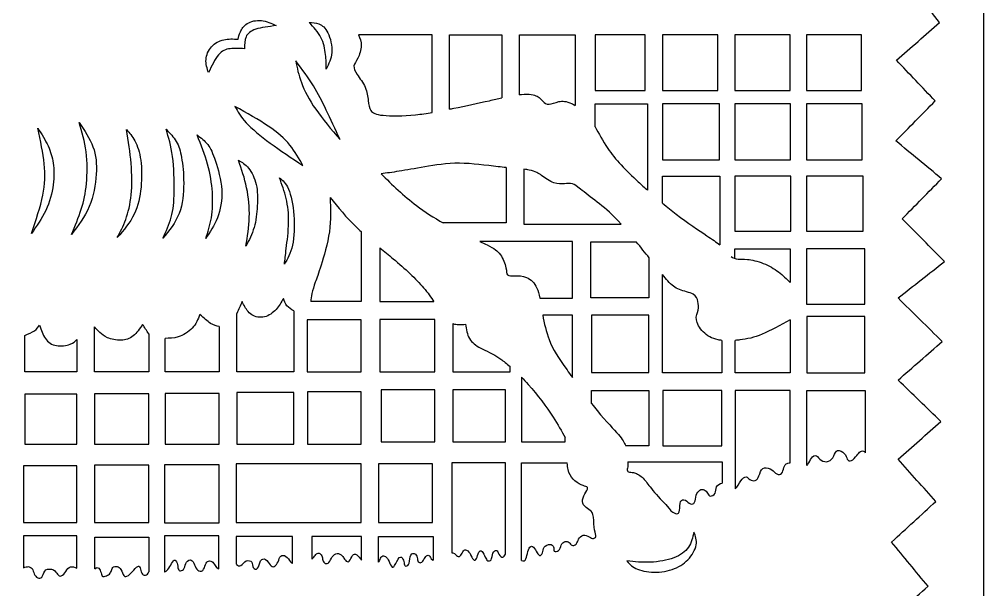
# Model space of a CAD drawing. Header units: millimetres. Extents: x 30 to 570, y 16 to 401.
# Drawn here: x 389.3 to 569.7, y 121.2 to 228 of the extents above; entities that cross this region are included whole.
import ezdxf

# ---------------------------------------------------------------- set-up
doc = ezdxf.new("R2010")
doc.units = ezdxf.units.MM
for name, color, linetype in [('Default', 7, 'Continuous'), ('DV1_Layer_1', 7, 'Continuous'), ('Layer_1', 7, 'Continuous')]:
    doc.layers.add(name, color=color, linetype=linetype)

# ---------------------------------------------------------------- blocks, each defined once
blk = doc.blocks.new('SE')
at = {"layer": 'DV1_Layer_1', "color": 7, "linetype": 'Continuous'}
for points, knots in [([(300.17, 19.96), (302.22, 20), (304.27, 20.05), (305.98, 20.47), (307.7, 20.89), (309.08, 21.7), (309.95, 22.74), (310.81, 23.79), (311.17, 25.08), (311.53, 26.37), (313.09, 26.33), (316.2, 26.24), (319.14, 28.28), (320.3, 29.42), (321.46, 30.55), (322.3, 31.8), (323.15, 33.05), (323.86, 32.42), (325.28, 31.18), (328.49, 31.53), (329.67, 32.31), (330.85, 33.09), (331.61, 34.47), (332.36, 35.85), (333.3, 34.87), (334.23, 33.89), (335.61, 33.38), (336.99, 32.87), (338.82, 32.83), (340.22, 33.16), (341.62, 33.49), (342.6, 34.21), (343.27, 35.07), (343.94, 35.94), (344.29, 36.97), (344.65, 37.99), (346.52, 37.9), (350.26, 37.72), (356.14, 39.86), (361.48, 42.26), (365.4, 41.91), (367.33, 41.42), (369.27, 40.93), (371.18, 40.13), (373.21, 38.79), (375.24, 37.46), (377.37, 35.59), (379.89, 33.87), (382.4, 32.16), (388.19, 29.04), (392.06, 27.04), (398.39, 24.99), (401.39, 24.34), (404.4, 23.7), (407.25, 23.43), (410.92, 23.5), (414.59, 23.56), (419.09, 23.97), (423.25, 25.28), (427.41, 26.59), (435.07, 31.04), (443.44, 35.5), (447.14, 37.08), (450.83, 38.66), (454.04, 39.59), (456.86, 40.01), (459.69, 40.44), (462.14, 40.35), (464.48, 39.66), (466.81, 38.97), (471.26, 36.39), (476.07, 35.59), (478.37, 35.41), (480.66, 35.23), (482.84, 35.27), (484.69, 35.63), (486.54, 35.99), (488.05, 36.65), (489.56, 37.32), (490.45, 35.81), (492.23, 32.78), (495.8, 31.53), (497.49, 31.24), (499.18, 30.96), (500.78, 31), (502.14, 31.53), (503.5, 32.07), (504.61, 33.09), (505.39, 34.21), (506.17, 35.32), (506.61, 36.52), (506.93, 37.79), (507.24, 39.06), (507.42, 40.39), (507.59, 41.73), (510.18, 40.88), (512.76, 40.04), (515.78, 39.21), (518.81, 38.39), (525.76, 36.79), (530.92, 36.43), (533.75, 36.68), (536.58, 36.92), (539.65, 37.59), (542.94, 38.9), (546.24, 40.22), (549.75, 42.17), (552.11, 45.18), (554.47, 48.18), (556.88, 56.29), (555.54, 61.36), (554.41, 63.41), (553.27, 65.46), (551.67, 67.02), (550.07, 68.57), (552.83, 70.89), (555.59, 73.2), (558.35, 75.52), (555.9, 78.15), (553.45, 80.77), (551, 83.4), (553.58, 85.8), (556.16, 88.21), (558.75, 90.61), (556.21, 93.24), (553.67, 95.87), (551.13, 98.49), (553.72, 101.12), (556.3, 103.75), (558.88, 106.37), (556.21, 109.04), (553.54, 111.71), (550.87, 114.39), (553.67, 116.88), (556.48, 119.37), (559.28, 121.87), (557.01, 124.63), (554.74, 127.39), (552.47, 130.15), (555.23, 132.68), (557.99, 135.22), (560.75, 137.76), (558.39, 140.39), (556.03, 143.01), (553.67, 145.64), (556.34, 148), (559.01, 150.36), (561.68, 152.72), (559.01, 155.3), (556.34, 157.88), (553.67, 160.46), (556.43, 162.87), (559.19, 165.27), (561.95, 167.68), (559.19, 170.39), (556.43, 173.11), (553.67, 175.82), (556.57, 178.09), (559.46, 180.36), (562.35, 182.63), (559.73, 185.31), (557.1, 187.98), (554.47, 190.65), (556.92, 193.14), (559.37, 195.63), (561.82, 198.13), (558.97, 200.49), (556.12, 202.85), (553.27, 205.21), (555.72, 207.7), (558.17, 210.19), (560.62, 212.69), (558.21, 215.22), (555.81, 217.76), (553.4, 220.3), (556.08, 222.66), (558.75, 225.02), (561.42, 227.38), (559.06, 230.32), (556.7, 233.25), (554.34, 236.19), (556.88, 238.37), (559.41, 240.56), (561.95, 242.74), (559.41, 245.68), (556.88, 248.61), (554.34, 251.55), (557.32, 253.56), (560.3, 255.56), (563.29, 257.56), (560.57, 259.83), (557.86, 262.1), (555.14, 264.37), (558.08, 267.04), (561.02, 269.72), (563.96, 272.39), (561.02, 274.92), (558.08, 277.46), (555.14, 280), (557.95, 282.49), (560.75, 284.99), (563.55, 287.48), (560.53, 290.06), (557.5, 292.64), (554.47, 295.23), (557.1, 297.81), (559.73, 300.39), (562.35, 302.97), (559.28, 305.29), (556.21, 307.6), (553.14, 309.92), (555.85, 311.88), (558.57, 313.84), (561.28, 315.79), (558.52, 318.51), (555.76, 321.23), (553, 323.94), (555.94, 326.79), (558.88, 329.64), (561.82, 332.49), (558.75, 334.8), (555.67, 337.12), (552.6, 339.43), (555.45, 342.24), (558.3, 345.04), (561.15, 347.85), (558.35, 349.94), (555.54, 352.03), (552.74, 354.13), (555.59, 356.17), (558.44, 358.22), (561.28, 360.27), (558.52, 363.07), (555.76, 365.88), (553, 368.68), (555.5, 370.78), (557.99, 372.87), (560.48, 374.96)], [0, 0, 0, 0, 0.011364, 0.011364, 0.011364, 0.022727, 0.022727, 0.022727, 0.034091, 0.034091, 0.034091, 0.045455, 0.056818, 0.056818, 0.056818, 0.068182, 0.068182, 0.068182, 0.079545, 0.090909, 0.090909, 0.090909, 0.102273, 0.102273, 0.102273, 0.113636, 0.113636, 0.113636, 0.125, 0.125, 0.125, 0.136364, 0.136364, 0.136364, 0.147727, 0.147727, 0.147727, 0.159091, 0.170455, 0.181818, 0.193182, 0.193182, 0.193182, 0.204545, 0.204545, 0.204545, 0.215909, 0.215909, 0.215909, 0.227273, 0.238636, 0.25, 0.25, 0.25, 0.261364, 0.261364, 0.261364, 0.272727, 0.272727, 0.272727, 0.284091, 0.295455, 0.295455, 0.295455, 0.306818, 0.306818, 0.306818, 0.318182, 0.318182, 0.318182, 0.329545, 0.340909, 0.340909, 0.340909, 0.352273, 0.352273, 0.352273, 0.363636, 0.363636, 0.363636, 0.375, 0.386364, 0.386364, 0.386364, 0.397727, 0.397727, 0.397727, 0.409091, 0.409091, 0.409091, 0.420455, 0.420455, 0.420455, 0.431818, 0.431818, 0.431818, 0.443182, 0.443182, 0.443182, 0.454545, 0.465909, 0.465909, 0.465909, 0.477273, 0.477273, 0.477273, 0.488636, 0.488636, 0.488636, 0.5, 0.511364, 0.511364, 0.511364, 0.522727, 0.522727, 0.522727, 0.534091, 0.534091, 0.534091, 0.545455, 0.545455, 0.545455, 0.556818, 0.556818, 0.556818, 0.568182, 0.568182, 0.568182, 0.579545, 0.579545, 0.579545, 0.590909, 0.590909, 0.590909, 0.602273, 0.602273, 0.602273, 0.613636, 0.613636, 0.613636, 0.625, 0.625, 0.625, 0.636364, 0.636364, 0.636364, 0.647727, 0.647727, 0.647727, 0.659091, 0.659091, 0.659091, 0.670455, 0.670455, 0.670455, 0.681818, 0.681818, 0.681818, 0.693182, 0.693182, 0.693182, 0.704545, 0.704545, 0.704545, 0.715909, 0.715909, 0.715909, 0.727273, 0.727273, 0.727273, 0.738636, 0.738636, 0.738636, 0.75, 0.75, 0.75, 0.761364, 0.761364, 0.761364, 0.772727, 0.772727, 0.772727, 0.784091, 0.784091, 0.784091, 0.795455, 0.795455, 0.795455, 0.806818, 0.806818, 0.806818, 0.818182, 0.818182, 0.818182, 0.829545, 0.829545, 0.829545, 0.840909, 0.840909, 0.840909, 0.852273, 0.852273, 0.852273, 0.863636, 0.863636, 0.863636, 0.875, 0.875, 0.875, 0.886364, 0.886364, 0.886364, 0.897727, 0.897727, 0.897727, 0.909091, 0.909091, 0.909091, 0.920455, 0.920455, 0.920455, 0.931818, 0.931818, 0.931818, 0.943182, 0.943182, 0.943182, 0.954545, 0.954545, 0.954545, 0.965909, 0.965909, 0.965909, 0.977273, 0.977273, 0.977273, 1, 1, 1, 1]), ([(424.73, 217.99), (425.33, 219.25), (425.93, 220.52), (426.59, 221.3), (427.24, 222.07), (427.96, 222.36), (428.78, 222.47), (429.6, 222.58), (430.53, 222.52), (431.46, 222.45), (431.46, 223.25), (431.46, 224.05), (431.74, 224.68), (432.02, 225.32), (432.58, 225.78), (434.55, 226.43), (435.97, 226.61), (437.4, 226.78), (436.48, 227.2), (435.57, 227.63), (433.66, 227.83), (432.66, 227.6), (431.29, 226.76), (430.91, 226.14), (430.68, 225.62), (430.44, 225.09), (430.35, 224.67), (430.27, 224.25), (429.35, 224.29), (428.44, 224.34), (427.58, 224.14), (426.71, 223.94), (425.89, 223.5), (425.29, 222.83), (424.69, 222.16), (424.31, 221.27), (424.26, 220.43), (424.2, 219.59), (424.47, 218.79), (424.73, 217.99)], [0, 0, 0, 0, 0.066667, 0.066667, 0.066667, 0.133333, 0.133333, 0.133333, 0.2, 0.2, 0.2, 0.266667, 0.266667, 0.266667, 0.333333, 0.333333, 0.4, 0.4, 0.4, 0.466667, 0.466667, 0.533333, 0.533333, 0.6, 0.6, 0.6, 0.666667, 0.666667, 0.666667, 0.733333, 0.733333, 0.733333, 0.8, 0.8, 0.8, 0.866667, 0.866667, 0.866667, 1, 1, 1, 1]), ([(443.53, 227.38), (444.37, 226.49), (445.21, 225.61), (445.75, 224.58), (446.28, 223.56), (446.5, 222.41), (446.61, 221.4), (446.73, 220.39), (446.73, 219.52), (446.73, 218.65), (447.21, 219.61), (447.7, 220.56), (447.78, 221.77), (447.86, 222.98), (447.19, 225.92), (445.99, 226.85), (445.38, 227.09), (444.77, 227.34), (444.15, 227.36), (443.53, 227.38)], [0, 0, 0, 0, 0.125, 0.125, 0.125, 0.25, 0.25, 0.25, 0.375, 0.375, 0.375, 0.5, 0.5, 0.5, 0.625, 0.75, 0.75, 0.75, 1, 1, 1, 1]), ([(452.79, 225.05), (453.06, 224.43), (453.32, 223.81), (453.3, 223.03), (453.28, 222.25), (452.97, 221.32), (452.64, 220.67), (452.32, 220.03), (451.99, 219.67), (451.93, 219.24), (451.88, 218.81), (452.1, 218.3), (452.54, 217.62), (452.99, 216.94), (453.66, 216.1), (454.03, 215.24), (454.41, 214.39), (454.5, 213.52), (454.68, 212.01), (454.77, 211.37), (455.09, 210.9), (455.41, 210.43), (455.97, 210.14), (457.39, 210), (458.81, 209.86), (461.1, 209.86), (463.46, 210.1), (464.49, 210.21), (465.54, 210.36), (466.58, 210.54)], [0, 0, 0, 0, 0.090909, 0.090909, 0.090909, 0.181818, 0.181818, 0.181818, 0.272727, 0.272727, 0.272727, 0.363636, 0.363636, 0.363636, 0.454545, 0.454545, 0.454545, 0.545455, 0.545455, 0.636364, 0.636364, 0.636364, 0.727273, 0.727273, 0.727273, 0.818182, 0.818182, 0.818182, 1, 1, 1, 1]), ([(466.58, 210.54), (466.58, 210.54), (466.58, 225.05), (466.58, 225.05), (452.79, 225.05), (452.79, 225.05)], [0, 0, 0, 0, 0.333333, 0.333333, 1, 1, 1, 1]), ([(469.78, 211.15), (469.78, 211.15), (469.78, 225.05), (469.78, 225.05), (479.58, 225.05), (479.58, 225.05), (479.58, 213.25), (479.58, 213.25)], [0, 0, 0, 0, 0.25, 0.25, 0.5, 0.5, 1, 1, 1, 1]), ([(482.91, 213.86), (482.91, 213.86), (482.91, 225.05), (482.91, 225.05), (493.31, 225.05), (493.31, 225.05), (493.31, 211.85), (493.31, 211.85)], [0, 0, 0, 0, 0.25, 0.25, 0.5, 0.5, 1, 1, 1, 1]), ([(441.06, 220.19), (442.24, 218.59), (443.42, 216.99), (444.35, 215.5), (445.28, 214.01), (445.97, 212.63), (447.55, 209.32), (448.44, 207.39), (449.32, 205.46), (447.68, 207.39), (446.04, 209.32), (444.78, 211.13), (443.53, 212.94), (442.66, 214.63), (442.1, 216.12), (441.55, 217.61), (441.3, 218.9), (441.06, 220.19)], [0, 0, 0, 0, 0.142857, 0.142857, 0.142857, 0.285714, 0.285714, 0.428571, 0.428571, 0.428571, 0.571429, 0.571429, 0.571429, 0.714286, 0.714286, 0.714286, 1, 1, 1, 1]), ([(469.78, 211.15), (470.05, 211.2), (470.32, 211.26), (470.58, 211.31), (472.89, 211.79), (475.07, 212.26), (477.27, 212.74), (478.05, 212.92), (478.83, 213.09), (479.58, 213.25)], [0, 0, 0, 0, 0.25, 0.25, 0.25, 0.5, 0.5, 0.5, 1, 1, 1, 1]), ([(482.91, 213.86), (483.02, 213.88), (483.13, 213.89), (483.23, 213.9), (484.78, 214.05), (485.64, 213.85), (486.75, 213.28), (487, 212.9), (487.58, 212.28), (488.24, 211.79), (489.57, 212.41), (490.25, 212.56), (490.93, 212.7), (491.62, 212.68), (492.64, 212.2), (492.85, 212.1), (493.07, 211.98), (493.31, 211.85)], [0, 0, 0, 0, 0.125, 0.125, 0.125, 0.25, 0.25, 0.375, 0.375, 0.5, 0.625, 0.625, 0.625, 0.75, 0.75, 0.75, 1, 1, 1, 1]), ([(429.67, 211.66), (431.91, 210.41), (434.15, 209.17), (437.66, 206.79), (438.93, 205.66), (440.93, 203.21), (441.66, 201.9), (442.39, 200.59), (440.26, 202.01), (438.13, 203.44), (436.27, 204.8), (434.42, 206.17), (432.84, 207.48), (431.79, 208.61), (430.73, 209.75), (430.2, 210.7), (429.67, 211.66)], [0, 0, 0, 0, 0.142857, 0.142857, 0.285714, 0.285714, 0.428571, 0.428571, 0.428571, 0.571429, 0.571429, 0.571429, 0.714286, 0.714286, 0.714286, 1, 1, 1, 1]), ([(497.04, 207.83), (497.04, 207.83), (497.04, 212.12), (497.04, 212.12), (506.83, 212.12), (506.83, 212.12), (506.83, 195.97), (506.83, 195.97)], [0, 0, 0, 0, 0.25, 0.25, 0.5, 0.5, 1, 1, 1, 1]), ([(392.81, 207.59), (393.3, 205.26), (393.79, 202.93), (394.01, 200.9), (394.24, 198.88), (394.19, 197.17), (393.3, 192.93), (392.46, 190.4), (391.61, 187.87), (392.59, 189.26), (393.57, 190.66), (395.01, 193.77), (395.48, 195.48), (395.9, 198.53), (395.86, 199.86), (395.69, 201.03), (395.52, 202.19), (395.23, 203.19), (394.73, 204.26), (394.24, 205.32), (393.52, 206.46), (392.81, 207.59)], [0, 0, 0, 0, 0.111111, 0.111111, 0.111111, 0.222222, 0.222222, 0.333333, 0.333333, 0.333333, 0.444444, 0.444444, 0.555556, 0.555556, 0.666667, 0.666667, 0.666667, 0.777778, 0.777778, 0.777778, 1, 1, 1, 1]), ([(400.54, 208.66), (401.08, 206.9), (401.61, 205.15), (401.85, 203.18), (402.1, 201.22), (402.05, 199.04), (401.89, 197.23), (401.72, 195.42), (401.43, 193.97), (400.94, 192.44), (400.45, 190.91), (399.77, 189.29), (399.08, 187.67), (400.34, 189.33), (401.61, 191), (403.25, 194.86), (403.63, 197.06), (403.74, 198.98), (403.85, 200.9), (403.7, 202.55), (403.12, 204.11), (402.54, 205.68), (401.54, 207.17), (400.54, 208.66)], [0, 0, 0, 0, 0.111111, 0.111111, 0.111111, 0.222222, 0.222222, 0.222222, 0.333333, 0.333333, 0.333333, 0.444444, 0.444444, 0.444444, 0.555556, 0.555556, 0.666667, 0.666667, 0.666667, 0.777778, 0.777778, 0.777778, 1, 1, 1, 1]), ([(497.04, 207.83), (497.72, 206.62), (498.41, 205.23), (499.38, 203.81), (500.79, 201.77), (502.81, 199.68), (505.1, 197.55), (505.67, 197.02), (506.25, 196.5), (506.83, 195.97)], [0, 0, 0, 0, 0.25, 0.25, 0.25, 0.5, 0.5, 0.5, 1, 1, 1, 1]), ([(409.41, 207.32), (409.74, 205.19), (410.07, 203.06), (410.25, 200.99), (410.43, 198.93), (410.45, 196.93), (410.27, 195.15), (410.1, 193.37), (409.72, 191.82), (409.25, 190.52), (408.78, 189.22), (408.23, 188.18), (407.67, 187.13), (408.87, 188.53), (411.27, 191.33), (411.94, 194.8), (412.27, 198.31), (412.27, 200.08), (412.06, 201.58), (411.85, 203.08), (411.43, 204.3), (410.95, 205.21), (410.47, 206.12), (409.94, 206.72), (409.41, 207.32)], [0, 0, 0, 0, 0.1, 0.1, 0.1, 0.2, 0.2, 0.2, 0.3, 0.3, 0.3, 0.4, 0.4, 0.4, 0.5, 0.6, 0.6, 0.7, 0.7, 0.7, 0.8, 0.8, 0.8, 1, 1, 1, 1]), ([(416.8, 207.39), (417.27, 205.86), (418.2, 202.79), (418.34, 197.73), (418.27, 193.75), (418.14, 192.31), (417.77, 190.94), (417.4, 189.58), (416.8, 188.29), (416.2, 187), (417.38, 188.44), (418.56, 189.89), (419.91, 193.37), (420.09, 195.42), (420.09, 199.13), (419.91, 200.79), (419.47, 203.37), (419.2, 204.28), (418.71, 205.1), (418.23, 205.92), (417.51, 206.66), (416.8, 207.39)], [0, 0, 0, 0, 0.1, 0.2, 0.2, 0.3, 0.3, 0.3, 0.4, 0.4, 0.4, 0.5, 0.5, 0.6, 0.6, 0.7, 0.7, 0.8, 0.8, 0.8, 1, 1, 1, 1]), ([(422.6, 206.32), (423.33, 204.48), (424.07, 202.64), (424.57, 200.84), (425.07, 199.04), (425.33, 197.28), (425.56, 193.91), (425.51, 192.29), (425.28, 190.85), (425.04, 189.42), (424.62, 188.18), (424.2, 186.93), (425, 188.13), (425.8, 189.33), (426.38, 190.83), (426.96, 192.33), (427.31, 194.13), (427.2, 196.04), (427.09, 197.95), (426.51, 199.97), (426.02, 201.44), (425.53, 202.9), (425.13, 203.81), (424.58, 204.54), (424.02, 205.26), (423.31, 205.79), (422.6, 206.32)], [0, 0, 0, 0, 0.1, 0.1, 0.1, 0.2, 0.2, 0.3, 0.3, 0.3, 0.4, 0.4, 0.4, 0.5, 0.5, 0.5, 0.6, 0.6, 0.6, 0.7, 0.7, 0.7, 0.8, 0.8, 0.8, 1, 1, 1, 1]), ([(430.33, 201.59), (430.91, 199.9), (431.49, 198.22), (431.86, 196.43), (432.24, 194.64), (432.42, 192.75), (432.36, 190.92), (432.31, 189.09), (432.02, 187.31), (431.73, 185.53), (432.31, 186.64), (432.89, 187.75), (433.25, 189.01), (433.62, 190.26), (433.77, 191.66), (433.85, 193.05), (433.93, 194.44), (433.93, 195.82), (433.65, 197.05), (433.37, 198.28), (432.82, 199.37), (432.22, 200.1), (431.62, 200.84), (430.98, 201.22), (430.33, 201.59)], [0, 0, 0, 0, 0.111111, 0.111111, 0.111111, 0.222222, 0.222222, 0.222222, 0.333333, 0.333333, 0.333333, 0.444444, 0.444444, 0.444444, 0.555556, 0.555556, 0.555556, 0.666667, 0.666667, 0.666667, 0.777778, 0.777778, 0.777778, 1, 1, 1, 1]), ([(480.38, 200.23), (479.91, 200.28), (479.42, 200.33), (478.92, 200.38), (476.58, 200.64), (474.05, 201.02), (471.67, 201.03), (469.29, 201.04), (467.07, 200.68), (465.17, 200.36), (463.27, 200.04), (461.7, 199.75), (460.39, 199.54), (459.08, 199.33), (458.03, 199.19), (456.99, 199.06), (459.1, 196.99), (461.21, 194.93), (463.61, 193.12), (465.2, 191.91), (466.93, 190.82), (468.6, 189.86)], [0, 0, 0, 0, 0.125, 0.125, 0.125, 0.25, 0.25, 0.25, 0.375, 0.375, 0.375, 0.5, 0.5, 0.5, 0.625, 0.625, 0.625, 0.75, 0.75, 0.75, 1, 1, 1, 1]), ([(480.38, 200.23), (480.38, 200.23), (480.38, 189.86), (480.38, 189.86), (468.6, 189.86), (468.6, 189.86)], [0, 0, 0, 0, 0.333333, 0.333333, 1, 1, 1, 1]), ([(483.71, 199.91), (483.71, 199.91), (483.71, 189.66), (483.71, 189.66), (501.87, 189.66), (501.87, 189.66)], [0, 0, 0, 0, 0.333333, 0.333333, 1, 1, 1, 1]), ([(501.87, 189.66), (501.74, 189.82), (501.6, 189.97), (501.47, 190.11), (499.75, 191.97), (498.59, 192.89), (497.43, 193.78), (496.26, 194.68), (495.08, 195.57), (494.32, 196.17), (493.55, 196.77), (493.2, 197.08), (492.35, 197.33), (491.86, 197.26), (491.3, 197.21), (490.73, 197.15), (490.09, 197.11), (489.32, 197.38), (488.55, 197.66), (487.66, 198.26), (487.02, 198.73), (486.38, 199.19), (485.98, 199.53), (484.7, 199.76), (484.41, 199.81), (484.08, 199.86), (483.71, 199.91)], [0, 0, 0, 0, 0.1, 0.1, 0.1, 0.2, 0.2, 0.2, 0.3, 0.3, 0.3, 0.4, 0.4, 0.5, 0.5, 0.5, 0.6, 0.6, 0.6, 0.7, 0.7, 0.7, 0.8, 0.8, 0.8, 1, 1, 1, 1]), ([(509.63, 193.56), (509.63, 193.56), (509.63, 198.59), (509.63, 198.59), (520.36, 198.59), (520.36, 198.59), (520.36, 185.76), (520.36, 185.76)], [0, 0, 0, 0, 0.25, 0.25, 0.5, 0.5, 1, 1, 1, 1]), ([(438, 198.33), (438.46, 197.06), (438.93, 195.8), (439.57, 193.06), (439.75, 191.6), (439.68, 188.29), (439.44, 186.44), (439.27, 185.11), (439.11, 183.78), (439.02, 182.96), (438.93, 182.13), (439.51, 183.13), (440.08, 184.13), (440.42, 185.69), (440.75, 187.24), (440.84, 189.35), (440.69, 191.31), (440.55, 193.26), (440.17, 195.06), (439.68, 196.21), (439.19, 197.35), (438.6, 197.84), (438, 198.33)], [0, 0, 0, 0, 0.111111, 0.111111, 0.222222, 0.222222, 0.333333, 0.333333, 0.333333, 0.444444, 0.444444, 0.444444, 0.555556, 0.555556, 0.555556, 0.666667, 0.666667, 0.666667, 0.777778, 0.777778, 0.777778, 1, 1, 1, 1]), ([(447.46, 194.6), (447.55, 192.53), (447.64, 190.46), (447.33, 188.22), (447.01, 185.98), (446.3, 183.56), (445.79, 181.95), (445.28, 180.33), (444.97, 179.54), (444.7, 178.77), (444.44, 178), (444.21, 177.27), (444.08, 176.67), (443.95, 176.07), (443.9, 175.6), (443.86, 175.14)], [0, 0, 0, 0, 0.166667, 0.166667, 0.166667, 0.333333, 0.333333, 0.333333, 0.5, 0.5, 0.5, 0.666667, 0.666667, 0.666667, 1, 1, 1, 1]), ([(447.46, 194.6), (448.95, 192.77), (450.43, 190.95), (452.44, 189.03), (452.71, 188.78), (452.98, 188.53), (453.26, 188.28)], [0, 0, 0, 0, 0.333333, 0.333333, 0.333333, 1, 1, 1, 1]), ([(509.63, 193.56), (510.51, 192.84), (511.37, 192.15), (512.19, 191.52), (514.43, 189.8), (516.36, 188.53), (517.94, 187.47), (518.89, 186.82), (519.72, 186.25), (520.36, 185.76)], [0, 0, 0, 0, 0.25, 0.25, 0.25, 0.5, 0.5, 0.5, 1, 1, 1, 1]), ([(453.26, 188.28), (453.26, 188.28), (453.26, 175.14), (453.26, 175.14), (443.86, 175.14), (443.86, 175.14)], [0, 0, 0, 0, 0.333333, 0.333333, 1, 1, 1, 1]), ([(486.7, 175.8), (486.7, 175.8), (492.77, 175.8), (492.77, 175.8), (492.77, 186.4), (492.77, 186.4), (475.46, 186.4), (475.46, 186.4)], [0, 0, 0, 0, 0.25, 0.25, 0.5, 0.5, 1, 1, 1, 1]), ([(475.46, 186.4), (475.97, 186.16), (476.42, 185.95), (476.81, 185.75), (478.16, 185.09), (478.8, 184.64), (479.82, 183.2), (480.2, 182.2), (480.36, 181.49), (480.51, 180.78), (480.44, 180.36), (480.89, 179.96), (481.4, 179.98), (482.04, 179.99), (482.69, 180), (483.47, 180), (484.22, 179.66), (484.98, 179.31), (485.71, 178.62), (486.15, 177.68), (486.4, 177.15), (486.56, 176.54), (486.7, 175.8)], [0, 0, 0, 0, 0.111111, 0.111111, 0.111111, 0.222222, 0.222222, 0.333333, 0.333333, 0.333333, 0.444444, 0.444444, 0.555556, 0.555556, 0.555556, 0.666667, 0.666667, 0.666667, 0.777778, 0.777778, 0.777778, 1, 1, 1, 1]), ([(507.1, 183.39), (507.1, 183.39), (507.1, 175.87), (507.1, 175.87), (496.24, 175.87), (496.24, 175.87), (496.24, 186.33), (496.24, 186.33), (504.72, 186.33), (504.72, 186.33)], [0, 0, 0, 0, 0.2, 0.2, 0.4, 0.4, 0.6, 0.6, 1, 1, 1, 1]), ([(456.79, 185.23), (456.79, 185.23), (456.79, 175.14), (456.79, 175.14), (466.89, 175.14), (466.89, 175.14)], [0, 0, 0, 0, 0.333333, 0.333333, 1, 1, 1, 1]), ([(456.79, 185.23), (457.62, 184.54), (458.45, 183.85), (459.25, 183.17), (461.51, 181.26), (463.5, 179.45), (464.96, 177.72), (465.74, 176.81), (466.37, 175.93), (466.89, 175.14)], [0, 0, 0, 0, 0.25, 0.25, 0.25, 0.5, 0.5, 0.5, 1, 1, 1, 1]), ([(523.16, 183.23), (523.16, 183.23), (523.16, 185), (523.16, 185), (533.49, 185), (533.49, 185), (533.49, 178.74), (533.49, 178.74)], [0, 0, 0, 0, 0.25, 0.25, 0.5, 0.5, 1, 1, 1, 1]), ([(522.45, 183.59), (522.76, 183.31), (523.29, 183.16), (523.78, 183.11), (524.27, 183.07), (524.72, 183.13), (526.29, 182.96), (527.43, 182.71), (529.54, 181.89), (530.51, 181.31), (531.34, 180.69), (532.16, 180.07), (532.82, 179.4), (533.49, 178.74)], [0, 0, 0, 0, 0.166667, 0.166667, 0.166667, 0.333333, 0.333333, 0.5, 0.5, 0.666667, 0.666667, 0.666667, 1, 1, 1, 1]), ([(520.7, 167.88), (520.7, 167.88), (520.7, 161.81), (520.7, 161.81), (509.64, 161.81), (509.64, 161.81), (509.64, 180.2), (509.64, 180.2)], [0, 0, 0, 0, 0.25, 0.25, 0.5, 0.5, 1, 1, 1, 1]), ([(520.7, 167.88), (520.47, 167.91), (520.26, 167.94), (520.05, 167.98), (518.85, 168.23), (517.94, 168.78), (516.55, 170.2), (515.58, 171.92), (516.15, 173), (516.39, 174.09), (516.34, 174.65), (516.24, 175.17), (516.14, 175.69), (515.99, 176.18), (515.35, 176.53), (514.72, 176.87), (513.61, 177.07), (512.78, 177.39), (511.94, 177.71), (511.39, 178.16), (510.6, 179.05), (510.32, 179.37), (510, 179.75), (509.64, 180.2)], [0, 0, 0, 0, 0.1, 0.1, 0.1, 0.2, 0.2, 0.3, 0.4, 0.4, 0.5, 0.5, 0.5, 0.6, 0.6, 0.6, 0.7, 0.7, 0.7, 0.8, 0.8, 0.8, 1, 1, 1, 1]), ([(440.66, 173.4), (440.19, 173.69), (439.73, 173.98), (439.08, 174.76), (438.91, 175.25), (438.73, 175.74), (438.33, 175.03), (437.93, 174.31), (437.35, 173.68), (436.77, 173.05), (436.02, 172.49), (434.37, 172.09), (433.49, 172.25), (432.82, 172.69), (432.15, 173.14), (431.71, 173.87), (431.44, 174.33), (431.18, 174.78), (431.09, 174.96), (431, 175.14), (430.66, 174.4), (430.33, 173.67), (430, 172.94)], [0, 0, 0, 0, 0.111111, 0.111111, 0.222222, 0.222222, 0.222222, 0.333333, 0.333333, 0.333333, 0.444444, 0.444444, 0.555556, 0.555556, 0.555556, 0.666667, 0.666667, 0.666667, 0.777778, 0.777778, 0.777778, 1, 1, 1, 1]), ([(440.66, 173.4), (440.66, 173.4), (440.66, 162.01), (440.66, 162.01), (430, 162.01), (430, 162.01), (430, 172.94), (430, 172.94)], [0, 0, 0, 0, 0.25, 0.25, 0.5, 0.5, 1, 1, 1, 1]), ([(426.73, 170.47), (426.22, 170.58), (425.71, 170.69), (425.11, 171.07), (424.51, 171.45), (423.82, 172.09), (423.13, 172.74), (422.76, 171.83), (422.38, 170.92), (421.68, 170.17), (420.98, 169.43), (419.96, 168.85), (419.06, 168.56), (418.16, 168.27), (417.38, 168.27), (416.6, 168.27)], [0, 0, 0, 0, 0.166667, 0.166667, 0.166667, 0.333333, 0.333333, 0.333333, 0.5, 0.5, 0.5, 0.666667, 0.666667, 0.666667, 1, 1, 1, 1]), ([(492.77, 160.94), (492.77, 160.94), (492.77, 172.6), (492.77, 172.6), (487.24, 172.6), (487.24, 172.6)], [0, 0, 0, 0, 0.333333, 0.333333, 1, 1, 1, 1]), ([(487.24, 172.6), (487.5, 171.13), (487.87, 169.47), (488.42, 168.03), (489.13, 166.16), (490.15, 164.65), (491.77, 162.35), (492.09, 161.91), (492.42, 161.44), (492.77, 160.94)], [0, 0, 0, 0, 0.25, 0.25, 0.25, 0.5, 0.5, 0.5, 1, 1, 1, 1]), ([(533.49, 171.74), (533.49, 171.74), (533.49, 161.81), (533.49, 161.81), (523.23, 161.81), (523.23, 161.81), (523.23, 167.88), (523.23, 167.88)], [0, 0, 0, 0, 0.25, 0.25, 0.5, 0.5, 1, 1, 1, 1]), ([(533.49, 171.74), (531.65, 170.72), (529.8, 169.69), (528.26, 169.05), (526.72, 168.41), (525.47, 168.14), (524.11, 167.97), (523.82, 167.94), (523.52, 167.91), (523.23, 167.88)], [0, 0, 0, 0, 0.25, 0.25, 0.25, 0.5, 0.5, 0.5, 1, 1, 1, 1]), ([(390.41, 168.81), (391.08, 169.09), (391.75, 169.38), (392.66, 170.03), (392.9, 170.38), (393.15, 170.74), (393.44, 169.83), (393.72, 168.92), (394.22, 168.22), (394.71, 167.53), (395.41, 167.05), (396.28, 166.9), (397.14, 166.74), (398.18, 166.91), (398.84, 167.16), (399.5, 167.41), (399.79, 167.74), (400.08, 168.07)], [0, 0, 0, 0, 0.142857, 0.142857, 0.285714, 0.285714, 0.285714, 0.428571, 0.428571, 0.428571, 0.571429, 0.571429, 0.571429, 0.714286, 0.714286, 0.714286, 1, 1, 1, 1]), ([(413.54, 169.14), (413.16, 169.72), (412.78, 170.29), (412.41, 170.87), (411.85, 170.07), (411.29, 169.27), (409.98, 168.21), (409.23, 167.94), (408.36, 167.92), (407.5, 167.9), (406.52, 168.12), (405.84, 168.39), (405.16, 168.67), (404.79, 169.01), (404.43, 169.35), (404.08, 169.69), (403.74, 170.05), (403.41, 170.41)], [0, 0, 0, 0, 0.142857, 0.142857, 0.142857, 0.285714, 0.285714, 0.428571, 0.428571, 0.428571, 0.571429, 0.571429, 0.571429, 0.714286, 0.714286, 0.714286, 1, 1, 1, 1]), ([(413.54, 169.14), (413.54, 169.14), (413.54, 162.01), (413.54, 162.01), (403.41, 162.01), (403.41, 162.01), (403.41, 170.41), (403.41, 170.41)], [0, 0, 0, 0, 0.25, 0.25, 0.5, 0.5, 1, 1, 1, 1]), ([(426.73, 170.47), (426.73, 170.47), (426.73, 162.01), (426.73, 162.01), (416.6, 162.01), (416.6, 162.01), (416.6, 168.27), (416.6, 168.27)], [0, 0, 0, 0, 0.25, 0.25, 0.5, 0.5, 1, 1, 1, 1]), ([(470.45, 171.02), (470.45, 171.02), (470.45, 162.01), (470.45, 162.01), (481.11, 162.01), (481.11, 162.01), (481.11, 163.01), (481.11, 163.01)], [0, 0, 0, 0, 0.25, 0.25, 0.5, 0.5, 1, 1, 1, 1]), ([(470.45, 171.02), (470.81, 170.91), (471.18, 170.86), (471.49, 170.84), (472.03, 170.81), (472.4, 170.87), (472.78, 170.94), (472.94, 169.96), (473.09, 168.98), (473.53, 168.23), (473.96, 167.47), (474.67, 166.94), (475.64, 166.44), (476.6, 165.94), (477.82, 165.47), (479.37, 164.39), (479.91, 164), (480.5, 163.54), (481.11, 163.01)], [0, 0, 0, 0, 0.142857, 0.142857, 0.142857, 0.285714, 0.285714, 0.285714, 0.428571, 0.428571, 0.428571, 0.571429, 0.571429, 0.571429, 0.714286, 0.714286, 0.714286, 1, 1, 1, 1]), ([(400.08, 168.07), (400.08, 168.07), (400.08, 162.01), (400.08, 162.01), (390.41, 162.01), (390.41, 162.01), (390.41, 168.81), (390.41, 168.81)], [0, 0, 0, 0, 0.25, 0.25, 0.5, 0.5, 1, 1, 1, 1]), ([(483.24, 161), (483.24, 161), (483.24, 148.88), (483.24, 148.88), (491.43, 148.88), (491.43, 148.88), (491.43, 149.71), (491.43, 149.71)], [0, 0, 0, 0, 0.25, 0.25, 0.5, 0.5, 1, 1, 1, 1]), ([(483.24, 161), (483.67, 160.56), (484.1, 160.1), (484.53, 159.63), (486.28, 157.67), (487.91, 155.46), (489.17, 153.51), (490.07, 152.14), (490.78, 150.9), (491.43, 149.71)], [0, 0, 0, 0, 0.25, 0.25, 0.25, 0.5, 0.5, 0.5, 1, 1, 1, 1]), ([(496.37, 156.07), (496.37, 156.07), (496.37, 158.54), (496.37, 158.54), (507.1, 158.54), (507.1, 158.54), (507.1, 148.15), (507.1, 148.15), (502.77, 148.15), (502.77, 148.15)], [0, 0, 0, 0, 0.2, 0.2, 0.4, 0.4, 0.6, 0.6, 1, 1, 1, 1]), ([(533.49, 145), (533.49, 145), (533.49, 158.48), (533.49, 158.48), (523.23, 158.48), (523.23, 158.48), (523.23, 140.12), (523.23, 140.12)], [0, 0, 0, 0, 0.25, 0.25, 0.5, 0.5, 1, 1, 1, 1]), ([(536.62, 144.49), (536.62, 144.49), (536.62, 158.48), (536.62, 158.48), (547.55, 158.48), (547.55, 158.48), (547.55, 146.86), (547.55, 146.86)], [0, 0, 0, 0, 0.25, 0.25, 0.5, 0.5, 1, 1, 1, 1]), ([(496.37, 156.07), (496.73, 155.61), (497.07, 155.18), (497.4, 154.77), (499.19, 152.57), (500.55, 151.26), (501.37, 150.3), (502.19, 149.35), (502.48, 148.75), (502.77, 148.15)], [0, 0, 0, 0, 0.25, 0.25, 0.25, 0.5, 0.5, 0.5, 1, 1, 1, 1]), ([(536.62, 144.49), (536.7, 144.55), (536.77, 144.62), (536.83, 144.7), (537.09, 145.04), (537.22, 145.53), (537.48, 145.87), (537.73, 146.22), (538.11, 146.41), (538.41, 146.29), (538.71, 146.17), (538.93, 145.73), (539.31, 145.46), (539.69, 145.19), (540.22, 145.1), (540.65, 145.26), (541.09, 145.42), (541.42, 145.82), (541.65, 146.26), (541.89, 146.7), (542.02, 147.19), (542.73, 147.39), (543.31, 147.1), (543.95, 146.39), (544.02, 145.97), (544.35, 145.39), (544.62, 145.24), (544.95, 145.39), (545.29, 145.55), (545.69, 146.02), (545.96, 146.36), (546.24, 146.7), (546.4, 146.93), (546.63, 147.07), (546.86, 147.21), (547.17, 147.28), (547.4, 147.07), (547.45, 147.02), (547.5, 146.94), (547.55, 146.86)], [0, 0, 0, 0, 0.066667, 0.066667, 0.066667, 0.133333, 0.133333, 0.133333, 0.2, 0.2, 0.2, 0.266667, 0.266667, 0.266667, 0.333333, 0.333333, 0.333333, 0.4, 0.4, 0.4, 0.466667, 0.466667, 0.533333, 0.533333, 0.6, 0.6, 0.666667, 0.666667, 0.666667, 0.733333, 0.733333, 0.733333, 0.8, 0.8, 0.8, 0.866667, 0.866667, 0.866667, 1, 1, 1, 1]), ([(480.25, 127.91), (480.25, 127.91), (480.25, 144.95), (480.25, 144.95), (470.25, 144.95), (470.25, 144.95), (470.25, 128.16), (470.25, 128.16)], [0, 0, 0, 0, 0.25, 0.25, 0.5, 0.5, 1, 1, 1, 1]), ([(483.24, 126.69), (483.43, 126.63), (483.62, 126.61), (483.75, 126.66), (484.07, 126.76), (484.15, 127.16), (484.27, 127.63), (484.38, 128.11), (484.51, 128.67), (484.69, 129), (484.87, 129.33), (485.09, 129.44), (485.32, 129.31), (485.55, 129.18), (485.8, 128.8), (486.02, 128.43), (486.24, 128.07), (486.44, 127.71), (486.65, 127.64), (486.86, 127.58), (487.09, 127.8), (487.29, 128.44), (487.26, 128.87), (487.73, 129.51), (488.22, 129.73), (488.58, 129.72), (488.93, 129.71), (489.15, 129.47), (489.35, 129.02), (489.31, 128.62), (489.35, 128.36), (489.56, 128.36), (489.77, 128.36), (490.17, 128.49), (490.39, 128.78), (490.6, 129.07), (490.62, 129.51), (490.81, 129.81), (491, 130.11), (491.35, 130.27), (491.63, 130.27), (491.91, 130.27), (492.11, 130.11), (492.28, 129.92), (492.46, 129.73), (492.62, 129.51), (492.86, 129.5), (493.11, 129.49), (493.44, 129.69), (493.82, 130.27), (493.86, 130.64), (494.08, 130.94), (494.31, 131.24), (494.71, 131.47), (495.09, 131.44), (495.48, 131.42), (495.86, 131.15), (496.16, 131), (496.46, 130.84), (496.68, 130.8), (496.86, 130.85), (497.04, 130.91), (497.17, 131.07), (497.13, 131.71), (496.95, 132.2), (496.77, 133.71), (496.77, 134.73), (496.63, 135.31), (496.48, 135.89), (496.19, 136.02), (495.85, 136.23), (495.51, 136.44), (495.11, 136.73), (494.88, 137.11), (494.66, 137.49), (494.62, 137.95), (494.77, 138.44), (494.93, 138.93), (495.28, 139.44), (495.66, 140.15), (495.68, 140.35), (495.49, 140.47), (495.31, 140.59), (494.91, 140.64), (493.93, 141.08), (493.35, 141.48), (492.46, 142.42), (492.15, 142.95), (491.98, 143.72), (491.91, 144.08), (491.86, 144.5), (491.83, 144.95)], [0, 0, 0, 0, 0.028571, 0.028571, 0.028571, 0.057143, 0.057143, 0.057143, 0.085714, 0.085714, 0.085714, 0.114286, 0.114286, 0.114286, 0.142857, 0.142857, 0.142857, 0.171429, 0.171429, 0.171429, 0.2, 0.2, 0.228571, 0.228571, 0.257143, 0.257143, 0.257143, 0.285714, 0.285714, 0.314286, 0.342857, 0.342857, 0.342857, 0.371429, 0.371429, 0.371429, 0.4, 0.4, 0.4, 0.428571, 0.428571, 0.428571, 0.457143, 0.457143, 0.457143, 0.485714, 0.485714, 0.485714, 0.514286, 0.514286, 0.542857, 0.542857, 0.542857, 0.571429, 0.571429, 0.571429, 0.6, 0.6, 0.6, 0.628571, 0.628571, 0.628571, 0.657143, 0.657143, 0.685714, 0.685714, 0.714286, 0.714286, 0.714286, 0.742857, 0.742857, 0.742857, 0.771429, 0.771429, 0.771429, 0.8, 0.8, 0.8, 0.828571, 0.828571, 0.857143, 0.857143, 0.857143, 0.885714, 0.885714, 0.914286, 0.914286, 0.942857, 0.942857, 0.942857, 1, 1, 1, 1]), ([(483.24, 126.69), (483.24, 126.69), (483.24, 144.95), (483.24, 144.95), (491.83, 144.95), (491.83, 144.95)], [0, 0, 0, 0, 0.333333, 0.333333, 1, 1, 1, 1]), ([(503.13, 145.15), (503.15, 144.9), (503.16, 144.68), (503.15, 144.49), (503.12, 144.06), (503.01, 143.84), (503.04, 143.64), (503.06, 143.44), (503.21, 143.26), (503.47, 143.22), (503.72, 143.17), (504.08, 143.26), (504.58, 143.07), (505.08, 142.88), (505.72, 142.42), (506.7, 141.35), (507.03, 140.75), (507.82, 139.81), (508.61, 138.86), (509.86, 137.57), (510.49, 136.87), (511.12, 136.17), (511.14, 136.06), (511.35, 135.89), (511.57, 135.71), (511.97, 135.46), (512.57, 135.42), (512.77, 135.62), (512.83, 136.1), (512.9, 136.57), (512.83, 137.33), (513.17, 138.11), (513.57, 138.13), (513.91, 137.96), (514.25, 137.8), (514.54, 137.44), (514.84, 137.31), (515.14, 137.17), (515.45, 137.26), (515.62, 137.59), (515.79, 137.91), (515.81, 138.46), (515.94, 138.91), (516.07, 139.35), (516.32, 139.68), (516.6, 139.86), (516.87, 140.04), (517.19, 140.06), (517.44, 139.94), (517.7, 139.82), (517.9, 139.55), (518.21, 139.04), (518.32, 138.8), (518.59, 138.77), (518.85, 138.75), (519.27, 138.95), (519.45, 139.28), (519.63, 139.62), (519.56, 140.08), (519.75, 140.46), (519.94, 140.84), (520.38, 141.13), (520.74, 141.18), (520.75, 141.18), (520.76, 141.19), (520.76, 141.19)], [0, 0, 0, 0, 0.041667, 0.041667, 0.041667, 0.083333, 0.083333, 0.083333, 0.125, 0.125, 0.125, 0.166667, 0.166667, 0.166667, 0.208333, 0.208333, 0.25, 0.25, 0.25, 0.291667, 0.291667, 0.291667, 0.333333, 0.333333, 0.333333, 0.375, 0.375, 0.416667, 0.416667, 0.416667, 0.458333, 0.458333, 0.5, 0.5, 0.5, 0.541667, 0.541667, 0.541667, 0.583333, 0.583333, 0.583333, 0.625, 0.625, 0.625, 0.666667, 0.666667, 0.666667, 0.708333, 0.708333, 0.708333, 0.75, 0.75, 0.791667, 0.791667, 0.791667, 0.833333, 0.833333, 0.833333, 0.875, 0.875, 0.875, 0.916667, 0.916667, 0.916667, 1, 1, 1, 1]), ([(503.13, 145.15), (503.13, 145.15), (520.76, 145.15), (520.76, 145.15), (520.76, 141.19), (520.76, 141.19)], [0, 0, 0, 0, 0.333333, 0.333333, 1, 1, 1, 1]), ([(523.23, 140.12), (523.24, 140.13), (523.25, 140.14), (523.26, 140.15), (523.61, 140.44), (523.92, 141.13), (524.26, 141.61), (524.6, 142.08), (524.98, 142.35), (525.25, 142.34), (525.52, 142.33), (525.67, 142.04), (526.25, 141.66), (526.67, 141.57), (526.98, 141.68), (527.29, 141.79), (527.49, 142.11), (527.67, 142.57), (527.85, 143.04), (528, 143.66), (528.37, 143.92), (528.74, 144.17), (529.31, 144.06), (529.75, 143.84), (530.18, 143.62), (530.47, 143.28), (531.11, 142.82), (531.47, 142.68), (531.72, 142.83), (531.98, 142.97), (532.14, 143.39), (532.26, 143.79), (532.38, 144.19), (532.47, 144.57), (532.76, 144.78), (532.95, 144.92), (533.22, 144.99), (533.49, 145)], [0, 0, 0, 0, 0.071429, 0.071429, 0.071429, 0.142857, 0.142857, 0.142857, 0.214286, 0.214286, 0.214286, 0.285714, 0.285714, 0.357143, 0.357143, 0.357143, 0.428571, 0.428571, 0.428571, 0.5, 0.5, 0.5, 0.571429, 0.571429, 0.571429, 0.642857, 0.642857, 0.714286, 0.714286, 0.714286, 0.785714, 0.785714, 0.785714, 0.857143, 0.857143, 0.857143, 1, 1, 1, 1]), ([(502.97, 126.62), (504.41, 126.47), (505.86, 126.31), (508.9, 126.45), (510.5, 126.73), (511.75, 127.21), (513.01, 127.69), (513.92, 128.36), (514.49, 129.19), (515.05, 130.02), (515.28, 131.02), (515.5, 132.02), (515.79, 131.27), (516.08, 130.51), (515.92, 129.61), (515.76, 128.71), (515.16, 127.67), (513.59, 126.02), (512.61, 125.42), (510.23, 124.62), (508.83, 124.42), (506.26, 124.6), (505.08, 124.98), (504.34, 125.38), (503.59, 125.78), (503.28, 126.2), (502.97, 126.62)], [0, 0, 0, 0, 0.090909, 0.090909, 0.181818, 0.181818, 0.181818, 0.272727, 0.272727, 0.272727, 0.363636, 0.363636, 0.363636, 0.454545, 0.454545, 0.454545, 0.545455, 0.545455, 0.636364, 0.636364, 0.727273, 0.727273, 0.818182, 0.818182, 0.818182, 1, 1, 1, 1]), ([(400.08, 125.29), (400.08, 125.29), (400.08, 131.29), (400.08, 131.29), (390.15, 131.29), (390.15, 131.29), (390.15, 125.32), (390.15, 125.32)], [0, 0, 0, 0, 0.25, 0.25, 0.5, 0.5, 1, 1, 1, 1]), ([(403.48, 125.13), (403.48, 125.13), (403.48, 131.09), (403.48, 131.09), (413.54, 131.09), (413.54, 131.09), (413.54, 124.55), (413.54, 124.55)], [0, 0, 0, 0, 0.25, 0.25, 0.5, 0.5, 1, 1, 1, 1]), ([(426.67, 125.15), (426.67, 125.15), (426.67, 131.29), (426.67, 131.29), (416.47, 131.29), (416.47, 131.29), (416.47, 124.57), (416.47, 124.57)], [0, 0, 0, 0, 0.25, 0.25, 0.5, 0.5, 1, 1, 1, 1]), ([(440.46, 126.14), (440.46, 126.14), (440.46, 131.22), (440.46, 131.22), (429.91, 131.22), (429.91, 131.22), (429.91, 126.05), (429.91, 126.05)], [0, 0, 0, 0, 0.25, 0.25, 0.5, 0.5, 1, 1, 1, 1]), ([(453.32, 126.77), (453.32, 126.77), (453.32, 131.22), (453.32, 131.22), (444.04, 131.22), (444.04, 131.22), (444.04, 126.96), (444.04, 126.96)], [0, 0, 0, 0, 0.25, 0.25, 0.5, 0.5, 1, 1, 1, 1]), ([(456.52, 126.4), (456.52, 126.4), (456.52, 131.22), (456.52, 131.22), (466.76, 131.22), (466.76, 131.22), (466.76, 126.74), (466.76, 126.74)], [0, 0, 0, 0, 0.25, 0.25, 0.5, 0.5, 1, 1, 1, 1]), ([(444.03, 126.96), (444.2, 127.1), (444.38, 127.31), (444.54, 127.49), (444.75, 127.73), (444.9, 127.91), (445.04, 128.01), (445.17, 128.11), (445.28, 128.13), (445.59, 128), (445.79, 127.84), (445.9, 127.6), (446.01, 127.36), (446.04, 127.02), (446.11, 126.75), (446.19, 126.47), (446.33, 126.25), (446.54, 126.16), (446.75, 126.07), (447.04, 126.11), (447.48, 126.6), (447.64, 127.05), (447.88, 127.4), (448.12, 127.76), (448.46, 128.02), (448.8, 128.03), (449.15, 128.04), (449.5, 127.8), (449.71, 127.59), (449.92, 127.38), (449.99, 127.2), (450.17, 126.96), (450.35, 126.71), (450.63, 126.4), (450.88, 126.48), (451.12, 126.56), (451.32, 127.02), (451.72, 127.73), (451.92, 127.98), (452.5, 127.82), (452.88, 127.42), (453.12, 127.08), (453.2, 126.97), (453.26, 126.87), (453.32, 126.77)], [0, 0, 0, 0, 0.058824, 0.058824, 0.058824, 0.117647, 0.117647, 0.117647, 0.176471, 0.176471, 0.235294, 0.235294, 0.235294, 0.294118, 0.294118, 0.294118, 0.352941, 0.352941, 0.352941, 0.411765, 0.411765, 0.470588, 0.470588, 0.470588, 0.529412, 0.529412, 0.529412, 0.588235, 0.588235, 0.588235, 0.647059, 0.647059, 0.647059, 0.705882, 0.705882, 0.705882, 0.764706, 0.764706, 0.823529, 0.823529, 0.882353, 0.882353, 0.882353, 1, 1, 1, 1]), ([(456.52, 126.4), (456.56, 126.42), (456.59, 126.45), (456.62, 126.49), (456.79, 126.69), (456.85, 127.09), (457.17, 127.56), (457.41, 127.62), (457.9, 127.44), (458.14, 127.2), (458.56, 126.42), (458.74, 125.89), (459.1, 125.36), (459.28, 125.36), (459.79, 126.16), (460.12, 126.96), (460.7, 127.51), (460.94, 127.27), (461.09, 126.97), (461.23, 126.67), (461.28, 126.31), (461.39, 125.8), (461.45, 125.65), (461.83, 125.65), (462.14, 125.8), (462.27, 126.23), (462.41, 126.67), (462.36, 127.38), (462.55, 127.73), (462.74, 128.09), (463.16, 128.09), (463.41, 127.9), (463.65, 127.71), (463.72, 127.33), (463.85, 126.71), (463.92, 126.47), (464.06, 126.36), (464.21, 126.25), (464.43, 126.27), (464.6, 126.38), (464.76, 126.49), (464.87, 126.69), (465.01, 126.92), (465.14, 127.16), (465.3, 127.42), (465.48, 127.57), (465.67, 127.71), (465.9, 127.73), (466.04, 127.58), (466.18, 127.42), (466.25, 127.09), (466.61, 126.83), (466.65, 126.8), (466.7, 126.77), (466.76, 126.74)], [0, 0, 0, 0, 0.045455, 0.045455, 0.045455, 0.090909, 0.090909, 0.136364, 0.136364, 0.181818, 0.181818, 0.227273, 0.227273, 0.272727, 0.272727, 0.318182, 0.318182, 0.363636, 0.363636, 0.363636, 0.409091, 0.409091, 0.454545, 0.454545, 0.5, 0.5, 0.5, 0.545455, 0.545455, 0.545455, 0.590909, 0.590909, 0.590909, 0.636364, 0.636364, 0.681818, 0.681818, 0.681818, 0.727273, 0.727273, 0.727273, 0.772727, 0.772727, 0.772727, 0.818182, 0.818182, 0.818182, 0.863636, 0.863636, 0.863636, 0.909091, 0.909091, 0.909091, 1, 1, 1, 1]), ([(470.25, 128.16), (470.32, 128.15), (470.39, 128.13), (470.45, 128.11), (470.83, 127.98), (471.07, 127.67), (471.27, 127.52), (471.47, 127.38), (471.63, 127.4), (471.79, 127.57), (471.96, 127.73), (472.14, 128.04), (472.45, 128.56), (472.58, 128.76), (472.81, 128.71), (473.05, 128.67), (473.38, 128.38), (473.64, 127.98), (473.89, 127.58), (474.07, 127.07), (474.27, 126.86), (474.47, 126.65), (474.69, 126.73), (475, 127.38), (475.09, 127.93), (475.26, 128.23), (475.42, 128.53), (475.67, 128.58), (476.11, 128.16), (476.31, 127.69), (476.47, 127.35), (476.62, 127), (476.74, 126.78), (476.94, 126.67), (477.14, 126.56), (477.42, 126.56), (477.73, 127.13), (477.76, 127.71), (477.92, 128.09), (478.09, 128.47), (478.4, 128.64), (478.59, 128.59), (478.78, 128.53), (478.85, 128.24), (479.03, 127.91), (479.22, 127.58), (479.53, 127.2), (479.79, 127.3), (479.96, 127.37), (480.1, 127.63), (480.25, 127.91)], [0, 0, 0, 0, 0.052632, 0.052632, 0.052632, 0.105263, 0.105263, 0.105263, 0.157895, 0.157895, 0.157895, 0.210526, 0.210526, 0.263158, 0.263158, 0.263158, 0.315789, 0.315789, 0.315789, 0.368421, 0.368421, 0.368421, 0.421053, 0.421053, 0.473684, 0.473684, 0.473684, 0.526316, 0.526316, 0.578947, 0.578947, 0.578947, 0.631579, 0.631579, 0.631579, 0.684211, 0.684211, 0.736842, 0.736842, 0.736842, 0.789474, 0.789474, 0.789474, 0.842105, 0.842105, 0.842105, 0.894737, 0.894737, 0.894737, 1, 1, 1, 1]), ([(416.47, 124.57), (416.63, 124.61), (416.79, 124.7), (416.94, 124.82), (417.23, 125.07), (417.45, 125.45), (417.67, 125.85), (417.89, 126.25), (418.11, 126.67), (418.33, 126.74), (418.54, 126.82), (418.74, 126.56), (418.85, 126.2), (418.96, 125.85), (418.98, 125.4), (419.16, 124.85), (419.31, 124.73), (419.52, 124.76), (419.74, 124.78), (420, 124.93), (420.34, 125.58), (420.4, 126.07), (420.85, 126.71), (421.22, 126.87), (421.78, 126.67), (421.96, 126.31), (422.12, 125.92), (422.29, 125.53), (422.45, 125.11), (422.72, 124.88), (423, 124.65), (423.4, 124.6), (423.91, 125.07), (424.02, 125.58), (424.17, 125.95), (424.31, 126.31), (424.49, 126.53), (424.98, 126.67), (425.29, 126.58), (425.52, 126.37), (425.76, 126.16), (425.91, 125.82), (426.12, 125.56), (426.28, 125.36), (426.46, 125.2), (426.67, 125.15)], [0, 0, 0, 0, 0.055556, 0.055556, 0.055556, 0.111111, 0.111111, 0.111111, 0.166667, 0.166667, 0.166667, 0.222222, 0.222222, 0.222222, 0.277778, 0.277778, 0.333333, 0.333333, 0.333333, 0.388889, 0.388889, 0.444444, 0.444444, 0.5, 0.5, 0.555556, 0.555556, 0.555556, 0.611111, 0.611111, 0.611111, 0.666667, 0.666667, 0.722222, 0.722222, 0.722222, 0.777778, 0.777778, 0.833333, 0.833333, 0.833333, 0.888889, 0.888889, 0.888889, 1, 1, 1, 1]), ([(429.91, 126.05), (429.92, 126.02), (429.94, 125.99), (429.97, 125.97), (430.18, 125.71), (430.49, 125.6), (430.8, 125.79), (431.11, 125.98), (431.42, 126.47), (432.18, 126.8), (432.62, 126.65), (433, 126.07), (432.93, 125.65), (433.1, 125.37), (433.26, 125.09), (433.66, 124.96), (433.91, 125.25), (434.15, 125.53), (434.24, 126.25), (434.47, 126.63), (434.71, 127.02), (435.09, 127.09), (435.41, 126.88), (435.73, 126.67), (436, 126.18), (436.25, 125.88), (436.51, 125.58), (436.75, 125.47), (437.02, 125.59), (437.28, 125.71), (437.57, 126.07), (437.75, 126.47), (437.93, 126.87), (438, 127.31), (438.23, 127.52), (438.46, 127.73), (438.86, 127.71), (439.21, 127.47), (439.55, 127.22), (439.84, 126.76), (440.06, 126.47), (440.21, 126.27), (440.33, 126.16), (440.46, 126.14)], [0, 0, 0, 0, 0.0625, 0.0625, 0.0625, 0.125, 0.125, 0.125, 0.1875, 0.1875, 0.25, 0.25, 0.3125, 0.3125, 0.3125, 0.375, 0.375, 0.375, 0.4375, 0.4375, 0.4375, 0.5, 0.5, 0.5, 0.5625, 0.5625, 0.5625, 0.625, 0.625, 0.625, 0.6875, 0.6875, 0.6875, 0.75, 0.75, 0.75, 0.8125, 0.8125, 0.8125, 0.875, 0.875, 0.875, 1, 1, 1, 1]), ([(390.15, 125.32), (390.47, 125.48), (390.81, 125.57), (391.08, 125.55), (391.46, 125.51), (391.7, 125.27), (392.01, 124.65), (392.08, 124.27), (392.26, 123.97), (392.44, 123.67), (392.72, 123.45), (392.99, 123.4), (393.26, 123.36), (393.5, 123.49), (393.86, 124.16), (393.97, 124.69), (394.33, 124.93), (394.7, 125.18), (395.32, 125.13), (395.72, 124.93), (396.12, 124.73), (396.3, 124.38), (396.5, 124.12), (396.7, 123.87), (396.92, 123.71), (397.2, 123.81), (397.48, 123.91), (397.81, 124.27), (398.07, 124.65), (398.32, 125.02), (398.5, 125.42), (398.93, 125.51), (399.25, 125.58), (399.7, 125.48), (400.08, 125.29)], [0, 0, 0, 0, 0.076923, 0.076923, 0.076923, 0.153846, 0.153846, 0.230769, 0.230769, 0.230769, 0.307692, 0.307692, 0.307692, 0.384615, 0.384615, 0.461538, 0.461538, 0.461538, 0.538462, 0.538462, 0.538462, 0.615385, 0.615385, 0.615385, 0.692308, 0.692308, 0.692308, 0.769231, 0.769231, 0.769231, 0.846154, 0.846154, 0.846154, 1, 1, 1, 1]), ([(403.48, 125.13), (403.63, 125.29), (403.76, 125.38), (403.89, 125.39), (404.1, 125.4), (404.32, 125.18), (404.46, 124.87), (404.61, 124.56), (404.68, 124.16), (404.88, 123.71), (405.01, 123.67), (405.47, 123.76), (405.81, 123.89), (406.27, 124.2), (406.41, 124.38), (406.59, 124.87), (406.63, 125.18), (407.01, 125.56), (407.34, 125.62), (407.92, 125.51), (408.16, 125.33), (408.36, 124.99), (408.56, 124.65), (408.72, 124.13), (408.92, 123.88), (409.12, 123.62), (409.36, 123.62), (410.14, 124.22), (410.67, 124.82), (411.04, 125.2), (411.41, 125.58), (411.61, 125.73), (411.75, 125.63), (411.89, 125.53), (411.98, 125.18), (412.08, 124.83), (412.18, 124.49), (412.29, 124.16), (412.53, 124.01), (412.76, 123.87), (413.12, 123.91), (413.33, 124.16), (413.42, 124.26), (413.48, 124.4), (413.54, 124.55)], [0, 0, 0, 0, 0.055556, 0.055556, 0.055556, 0.111111, 0.111111, 0.111111, 0.166667, 0.166667, 0.222222, 0.222222, 0.277778, 0.277778, 0.333333, 0.333333, 0.388889, 0.388889, 0.444444, 0.444444, 0.5, 0.5, 0.5, 0.555556, 0.555556, 0.555556, 0.611111, 0.611111, 0.666667, 0.666667, 0.666667, 0.722222, 0.722222, 0.722222, 0.777778, 0.777778, 0.777778, 0.833333, 0.833333, 0.833333, 0.888889, 0.888889, 0.888889, 1, 1, 1, 1])]:
    blk.add_open_spline(points, degree=3, knots=knots, dxfattribs=at)
blk.add_open_spline([(507.13, 183.34), (506.42, 184.25), (505.58, 185.29), (504.72, 186.33)], degree=3, dxfattribs=at)
at = {"layer": 'Layer_1', "color": 7, "linetype": 'Continuous'}
for p, q in [((569.7, 15.55), (569.7, 386.82)), ((506.37, 225.05), (497.04, 225.05)), ((497.04, 225.05), (497.04, 214.65)), ((506.37, 214.65), (506.37, 225.05)), ((519.96, 225.05), (509.63, 225.05)), ((509.63, 225.05), (509.63, 214.65)), ((519.96, 214.65), (519.96, 225.05)), ((533.49, 225.05), (523.16, 225.05)), ((523.16, 225.05), (523.16, 214.65)), ((533.49, 214.65), (533.49, 225.05)), ((546.82, 225.05), (536.56, 225.05)), ((536.56, 225.05), (536.56, 214.65)), ((546.82, 214.65), (546.82, 225.05)), ((497.04, 214.65), (506.37, 214.65)), ((509.63, 214.65), (519.96, 214.65)), ((523.16, 214.65), (533.49, 214.65)), ((536.56, 214.65), (546.82, 214.65)), ((520.3, 212.12), (509.63, 212.12)), ((509.63, 212.12), (509.63, 201.66)), ((520.3, 201.66), (520.3, 212.12)), ((533.56, 212.12), (523.16, 212.12)), ((523.16, 212.12), (523.16, 201.66)), ((533.56, 201.66), (533.56, 212.12)), ((546.95, 212.12), (536.56, 212.12)), ((536.56, 212.12), (536.56, 201.66)), ((546.95, 201.66), (546.95, 212.12)), ((509.63, 201.66), (520.3, 201.66)), ((523.16, 201.66), (533.56, 201.66)), ((536.56, 201.66), (546.95, 201.66)), ((533.62, 198.59), (523.16, 198.59)), ((523.16, 198.59), (523.16, 188.33)), ((533.62, 188.33), (533.62, 198.59)), ((547.15, 198.59), (536.56, 198.59)), ((536.56, 198.59), (536.56, 188.33)), ((547.15, 188.33), (547.15, 198.59)), ((523.16, 188.33), (533.62, 188.33)), ((536.56, 188.33), (547.15, 188.33)), ((547.49, 185), (536.56, 185)), ((536.56, 185), (536.56, 174.67)), ((547.49, 174.67), (547.49, 185)), ((536.56, 174.67), (547.49, 174.67)), ((453.26, 171.74), (443.19, 171.74)), ((443.19, 171.74), (443.19, 162.01)), ((453.26, 162.01), (453.26, 171.74)), ((467.05, 171.8), (456.79, 171.8)), ((456.79, 171.8), (456.79, 162.01)), ((467.05, 162.01), (467.05, 171.8)), ((507.1, 172.6), (496.37, 172.6)), ((496.37, 172.6), (496.37, 161.87)), ((507.1, 161.87), (507.1, 172.6)), ((547.49, 172.34), (536.62, 172.34)), ((536.62, 172.34), (536.62, 161.81)), ((547.49, 161.81), (547.49, 172.34)), ((443.19, 162.01), (453.26, 162.01)), ((456.79, 162.01), (467.05, 162.01)), ((496.37, 161.87), (507.1, 161.87)), ((536.62, 161.81), (547.49, 161.81)), ((400.08, 157.81), (390.41, 157.81)), ((390.41, 157.81), (390.41, 148.48)), ((400.08, 148.48), (400.08, 157.81)), ((413.54, 157.88), (403.41, 157.88)), ((403.41, 157.88), (403.41, 148.48)), ((413.54, 148.48), (413.54, 157.88)), ((426.73, 157.94), (416.6, 157.94)), ((416.6, 157.94), (416.6, 148.48)), ((426.73, 148.48), (426.73, 157.94)), ((440.66, 158.14), (430, 158.14)), ((430, 158.14), (430, 148.48)), ((440.66, 148.48), (440.66, 158.14)), ((453.26, 158.28), (443.26, 158.28)), ((443.26, 158.28), (443.26, 148.48)), ((453.26, 148.48), (453.26, 158.28)), ((467.05, 158.61), (456.99, 158.61)), ((456.99, 158.61), (456.99, 148.88)), ((467.05, 148.88), (467.05, 158.61)), ((480.25, 158.61), (470.45, 158.61)), ((470.45, 158.61), (470.45, 148.88)), ((480.25, 148.88), (480.25, 158.61)), ((520.7, 158.48), (509.7, 158.48)), ((509.7, 158.48), (509.7, 148.15)), ((520.7, 148.15), (520.7, 158.48)), ((390.41, 148.48), (400.08, 148.48)), ((403.41, 148.48), (413.54, 148.48)), ((416.6, 148.48), (426.73, 148.48)), ((430, 148.48), (440.66, 148.48)), ((443.26, 148.48), (453.26, 148.48)), ((456.99, 148.88), (467.05, 148.88)), ((470.45, 148.88), (480.25, 148.88)), ((509.7, 148.15), (520.7, 148.15)), ((400.08, 144.42), (390.15, 144.42)), ((390.15, 144.42), (390.15, 133.82)), ((400.08, 133.82), (400.08, 144.42)), ((413.54, 144.55), (403.41, 144.55)), ((403.41, 144.55), (403.41, 133.82)), ((413.54, 133.82), (413.54, 144.55)), ((426.73, 144.62), (416.47, 144.62)), ((416.47, 144.62), (416.47, 133.75)), ((426.73, 133.75), (426.73, 144.62)), ((453.26, 144.78), (429.91, 144.78)), ((429.91, 144.78), (429.91, 133.82)), ((453.26, 133.82), (453.26, 144.78)), ((466.61, 144.78), (456.52, 144.78)), ((456.52, 144.78), (456.52, 133.83)), ((466.61, 133.83), (466.61, 144.78)), ((390.15, 133.82), (400.08, 133.82)), ((403.41, 133.82), (413.54, 133.82)), ((416.47, 133.75), (426.73, 133.75)), ((429.91, 133.82), (453.26, 133.82)), ((456.52, 133.83), (466.61, 133.83))]:
    blk.add_line(p, q, dxfattribs=at)

msp = doc.modelspace()

# ---------------------------------------------------------------- block references
at = {"layer": 'Default'}
msp.add_blockref('SE', (0, 0), dxfattribs=at)

doc.saveas('drawing.dxf')
